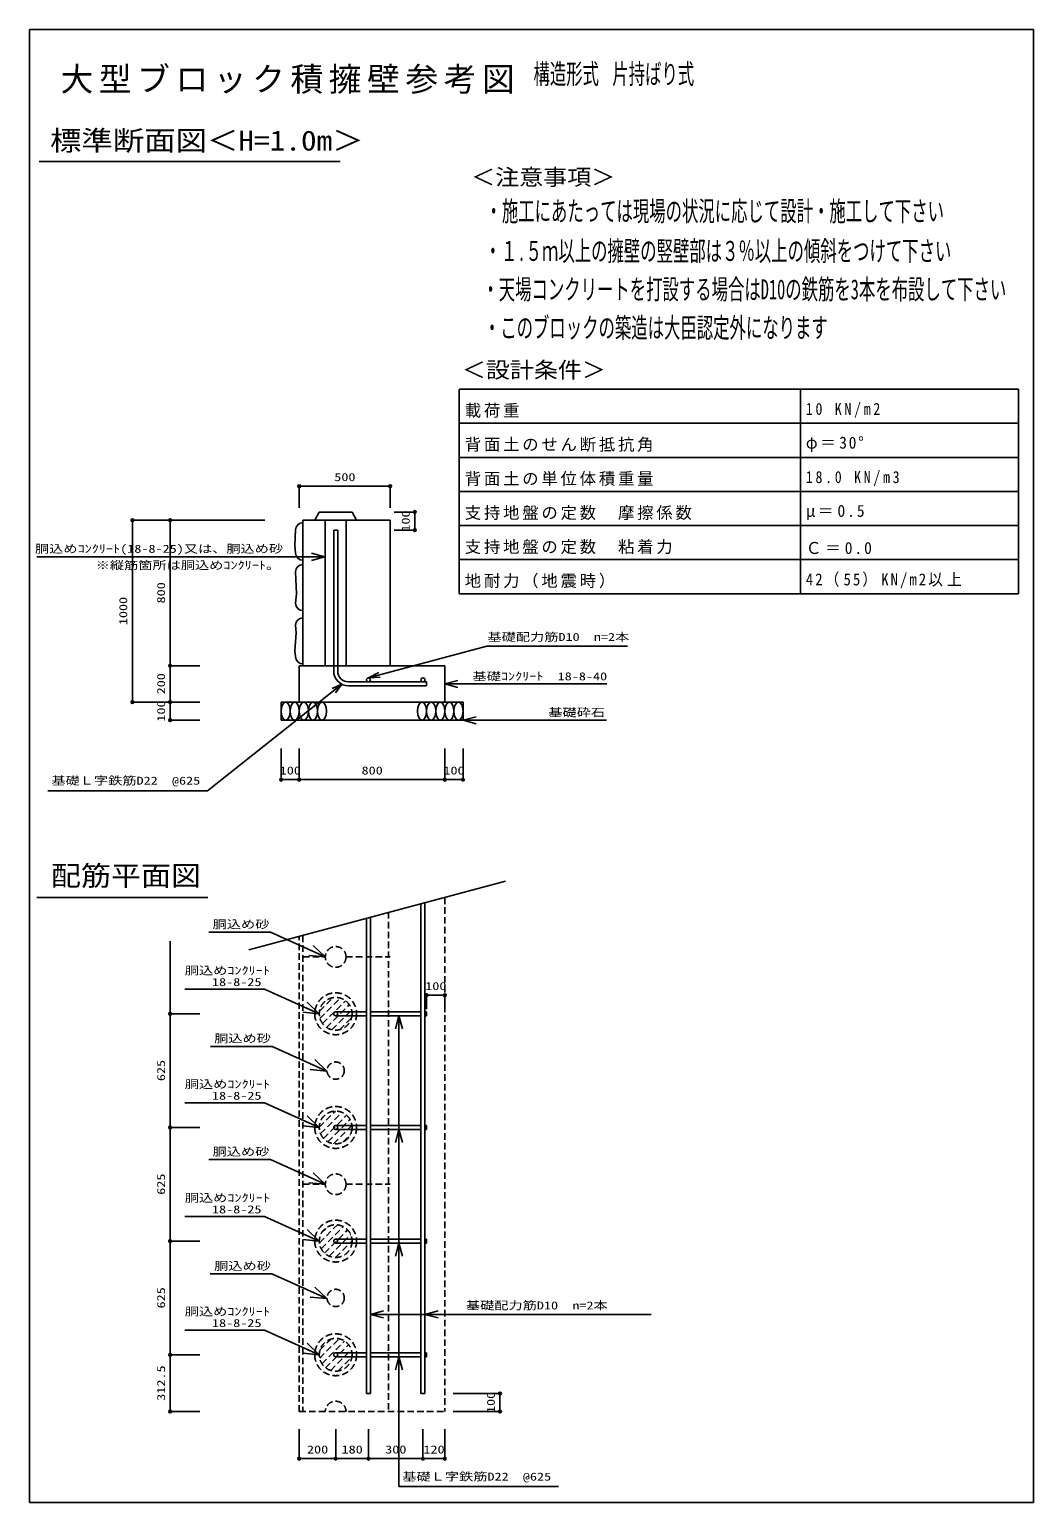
# Model space of a CAD drawing. Units: millimetres, scale not verified. Extents: x -8614 to 8906, y -8271 to 8409.
# Drawn here: x -2614 to 2906, y -8271 to -171 of the extents above; entities that cross this region are included whole.
import ezdxf
from ezdxf.enums import TextEntityAlignment as Align

# ---------------------------------------------------------------- set-up
doc = ezdxf.new("R2010")
doc.units = ezdxf.units.MM
doc.header["$LTSCALE"] = 30
doc.header["$PDMODE"] = 32
doc.header["$PDSIZE"] = 15
doc.linetypes.add('DASHED1', pattern=[1.8, 1.2, -0.6])
for name, color, linetype in [('0-1', 3, 'DASHED1'), ('0-2', 2, 'Continuous'), ('0-3', 7, 'Continuous'), ('F-0', 7, 'Continuous')]:
    doc.layers.add(name, color=color, linetype=linetype)
doc.styles.add('ＭＳ ゴシック', font='')
doc.styles.get('ＭＳ ゴシック').set_extended_font_data('MS Gothic')

msp = doc.modelspace()

# ---------------------------------------------------------------- linework, layer by layer
at = {"layer": '0-1', "linetype": 'Continuous'}
for p, q in [((-1020.38, -2824.85), (-1045.38, -2869.86)), ((-1020.38, -2824.85), (-840.38, -2824.85)), ((-840.38, -2824.85), (-815.38, -2869.86)), ((-1110.38, -2869.86), (-1110.38, -3669.86)), ((-1110.38, -2869.86), (-630.38, -2869.86)), ((-987.38, -2869.86), (-987.38, -3669.86)), ((-873.38, -2869.86), (-873.38, -3669.86)), ((-630.38, -2869.86), (-630.38, -3669.86)), ((-1150.38, -2923.59), (-1154.5, -3009.28)), ((-1154.5, -3009.28), (-1150.38, -3050.53)), ((-1150.38, -3153.16), (-1145.54, -3274.92)), ((-1145.54, -3274.92), (-1150.38, -3326.98)), ((-1150.38, -3446.63), (-1147.78, -3489.85)), ((-1147.78, -3489.85), (-1155.63, -3588.48)), ((-1155.63, -3588.48), (-1150.38, -3620.27)), ((-1130.38, -3669.86), (-330.38, -3669.86)), ((-1130.38, -3869.86), (-1130.38, -3669.86)), ((-330.38, -3869.86), (-330.38, -3669.86)), ((-1230.38, -3969.86), (-1230.38, -3869.86)), ((-1230.38, -3869.86), (-230.38, -3869.86)), ((-1407.41, -5232.99), (3.78, -4854.86))]:
    msp.add_line(p, q, dxfattribs=at)
at = {"layer": '0-1'}
for p, q in [((-330.38, -4944.4), (-330.38, -7771.48)), ((-639.38, -5024.78), (-639.38, -7771.48)), ((-1130.38, -7771.48), (-1130.38, -5158.76)), ((-1110.38, -5153.4), (-1110.38, -7771.48)), ((-1110.38, -5271.48), (-987.38, -5271.48)), ((-873.38, -5271.48), (-630.38, -5271.48)), ((-1019.24, -5569.7), (-944.67, -5495.12)), ((-1016.67, -5609.56), (-904.81, -5497.69)), ((-1002.51, -5637.82), (-876.55, -5511.86)), ((-980.8, -5658.54), (-855.83, -5533.57)), ((-951.34, -5671.51), (-842.86, -5563.02)), ((-908.76, -5671.35), (-843.02, -5605.61)), ((-1020.36, -6207.22), (-932.15, -6119)), ((-1013.71, -6242.99), (-896.37, -6125.65)), ((-997.37, -6269.08), (-870.28, -6141.99)), ((-973.73, -6287.86), (-851.51, -6165.64)), ((-941.71, -6298.27), (-841.1, -6197.66)), ((-890.85, -6289.84), (-849.53, -6248.51)), ((-1110.38, -6521.48), (-987.38, -6521.48)), ((-873.38, -6521.48), (-630.38, -6521.48)), ((-1019.91, -6843.16), (-921.2, -6744.45)), ((-1010.09, -6875.77), (-888.6, -6754.27)), ((-1008.54, -6789.37), (-975, -6755.82)), ((-991.73, -6899.83), (-864.53, -6772.63)), ((-966.07, -6916.6), (-847.76, -6798.29)), ((-931.03, -6923.98), (-840.38, -6833.34)), ((-1018.35, -7478), (-911.37, -7371.01)), ((-1016.87, -7434.09), (-955.27, -7372.49)), ((-1005.89, -7507.96), (-881.4, -7383.48)), ((-985.57, -7530.07), (-859.29, -7403.79)), ((-957.78, -7544.71), (-844.65, -7431.58)), ((-918.9, -7548.25), (-841.12, -7470.47)), ((-1130.38, -7771.48), (-330.38, -7771.48))]:
    msp.add_line(p, q, dxfattribs=at)
at = {"layer": '0-1', "linetype": 'Continuous'}
msp.add_lwpolyline([(-1230.38, -3969.86), (-230.38, -3969.86), (-230.38, -3869.86)], dxfattribs=at)
at = {"layer": '0-1'}
for centre, radius in [((-930.38, -5271.48), 57), ((-930.38, -5583.98), 115), ((-930.38, -5583.98), 90), ((-930.38, -5896.48), 47.5), ((-930.38, -6208.98), 115), ((-930.38, -6208.98), 90), ((-930.38, -6521.48), 57), ((-930.38, -6833.98), 115), ((-930.38, -6833.98), 90), ((-930.38, -7146.48), 47.5), ((-930.38, -7458.98), 115), ((-930.38, -7458.98), 90)]:
    msp.add_circle(centre, radius, dxfattribs=at)
at = {"layer": '0-1', "linetype": 'Continuous'}
for centre, start, end in [((-1110.38, -2923.59), 90, 180), ((-1110.38, -3050.53), 180, 270), ((-1110.38, -3153.16), 90, 180), ((-1110.38, -3326.98), 180, 270), ((-1110.38, -3446.63), 90, 180), ((-1110.38, -3620.27), 180, 270)]:
    msp.add_arc(centre, 40, start, end, dxfattribs=at)
at = {"layer": '0-1'}
msp.add_arc((-930.38, -7771.48), 57, 0, 180, dxfattribs=at)
at = {"layer": '0-1', "linetype": 'Continuous'}
for centre in [(-1205.38, -3919.86), (-1155.38, -3919.86), (-1105.38, -3919.86), (-1055.38, -3919.86), (-1005.38, -3919.86), (-455.38, -3919.86), (-405.38, -3919.86), (-355.38, -3919.86), (-305.38, -3919.86), (-255.38, -3919.86)]:
    msp.add_ellipse(centre, major_axis=(0, 50), ratio=0.5, dxfattribs=at)
at = {"layer": '0-2'}
for p, q in [((-941.38, -2924.85), (-941.38, -3698.86)), ((-919.38, -2924.85), (-941.38, -2924.85)), ((-919.38, -3698.86), (-919.38, -2924.85)), ((-859.38, -3780.86), (-430.38, -3780.86)), ((-461.38, -7671.48), (-461.38, -4979.5)), ((-439.38, -7671.48), (-439.38, -4973.6)), ((-761.38, -7671.48), (-761.38, -5057.47)), ((-930.38, -5572.98), (-761.38, -5572.98)), ((-739.38, -5572.98), (-461.38, -5572.98)), ((-439.38, -5572.98), (-430.38, -5572.98)), ((-430.38, -5594.98), (-430.38, -5572.98)), ((-930.38, -5594.98), (-761.38, -5594.98)), ((-739.38, -5594.98), (-461.38, -5594.98)), ((-439.38, -5594.98), (-430.38, -5594.98)), ((-930.38, -6197.98), (-761.38, -6197.98)), ((-930.38, -6219.98), (-761.38, -6219.98)), ((-739.38, -6197.98), (-461.38, -6197.98)), ((-739.38, -6219.98), (-461.38, -6219.98)), ((-439.38, -6197.98), (-430.38, -6197.98)), ((-439.38, -6219.98), (-430.38, -6219.98)), ((-430.38, -6219.98), (-430.38, -6197.98)), ((-930.38, -6822.98), (-761.38, -6822.98)), ((-930.38, -6844.98), (-761.38, -6844.98)), ((-739.38, -6822.98), (-461.38, -6822.98)), ((-739.38, -6844.98), (-461.38, -6844.98)), ((-439.38, -6822.98), (-430.38, -6822.98)), ((-439.38, -6844.98), (-430.38, -6844.98)), ((-430.38, -6844.98), (-430.38, -6822.98)), ((-930.38, -7447.98), (-761.38, -7447.98)), ((-739.38, -7447.98), (-461.38, -7447.98)), ((-439.38, -7447.98), (-430.38, -7447.98)), ((-430.38, -7469.98), (-430.38, -7447.98)), ((-930.38, -7469.98), (-761.38, -7469.98)), ((-739.38, -7469.98), (-461.38, -7469.98)), ((-439.38, -7469.98), (-430.38, -7469.98)), ((-461.38, -7671.48), (-439.38, -7671.48))]:
    msp.add_line(p, q, dxfattribs=at)
for points in [[(-859.38, -3758.86), (-430.38, -3758.86), (-430.38, -3780.86)], [(-761.38, -7671.48), (-739.38, -7671.48), (-739.38, -5051.58)]]:
    msp.add_lwpolyline(points, dxfattribs=at)
for centre in [(-750.38, -3747.86), (-450.38, -3747.86), (-930.38, -5583.98), (-930.38, -6208.98), (-930.38, -6833.98), (-930.38, -7458.98)]:
    msp.add_circle(centre, 11, dxfattribs=at)
for radius in [82, 60]:
    msp.add_arc((-859.38, -3698.86), radius, 180, 270, dxfattribs=at)
at = {"layer": '0-3', "color": 2}
for p, q in [((-2560.12, -897.37), (-905.74, -897.37)), ((-2573.25, -4944.13), (-1632.62, -4944.13))]:
    msp.add_line(p, q, dxfattribs=at)
at = {"layer": '0-3'}
for p, q in [((-630.38, -2683.08), (-1130.38, -2683.08)), ((-1130.38, -2683.08), (-1130.38, -2802.1)), ((-630.38, -2683.08), (-630.38, -2802.1)), ((-495.27, -2824.85), (-608.3, -2824.85)), ((-495.27, -2824.85), (-495.27, -2924.85)), ((-2048.1, -2869.86), (-1320.62, -2869.86)), ((-2048.1, -2869.86), (-2048.1, -3869.86)), ((-1840.13, -2869.86), (-1677.82, -2869.86)), ((-1840.13, -3969.86), (-1840.13, -2869.86)), ((-495.27, -2924.85), (-608.3, -2924.85)), ((-2573.32, -3071.46), (-990.81, -3071.46)), ((-990.81, -3071.46), (-1063.25, -3052.05)), ((-990.81, -3071.46), (-1063.25, -3090.87)), ((-750.38, -3736.86), (-99.72, -3562.51)), ((-99.72, -3562.51), (673.1, -3562.51)), ((-1840.13, -3669.86), (-1677.82, -3669.86)), ((-750.38, -3736.86), (-693.26, -3707.72)), ((-895.87, -3772.29), (-1634.31, -4357.2)), ((-895.87, -3772.29), (-949.58, -3795.96)), ((-895.87, -3772.29), (-931.2, -3819.16)), ((-750.38, -3736.86), (-686.35, -3733.53)), ((-330.38, -3769.86), (-257.93, -3750.45)), ((-330.38, -3769.86), (-257.93, -3789.27)), ((-330.38, -3769.86), (559.7, -3769.86)), ((-2048.1, -3869.86), (-1677.82, -3869.86)), ((-230.38, -3969.86), (-157.93, -3950.45)), ((-1840.13, -3969.86), (-1677.82, -3969.86)), ((-230.38, -3969.86), (558.1, -3969.86)), ((-230.38, -3969.86), (-157.93, -3989.27)), ((-1230.38, -4296.51), (-1230.38, -4124.51)), ((-1130.38, -4296.51), (-1130.38, -4124.51)), ((-330.38, -4296.51), (-330.38, -4124.51)), ((-230.38, -4296.51), (-230.38, -4124.51)), ((-2512.03, -4357.2), (-1634.31, -4357.2)), ((-1230.38, -4296.51), (-230.38, -4296.51)), ((-1288.92, -5135.59), (-1628.02, -5135.59)), ((-1840.13, -5185.52), (-1840.13, -7771.48)), ((-987.38, -5271.48), (-1078.8, -5263.23)), ((-1759.92, -5448.09), (-1321.92, -5448.09)), ((-1321.92, -5448.09), (-1020.38, -5583.98)), ((-430.38, -5481.85), (-330.38, -5481.85)), ((-430.38, -5481.85), (-430.38, -5559.08)), ((-330.38, -5481.85), (-330.38, -5559.08)), ((-1840.13, -5583.98), (-1677.82, -5583.98)), ((-1020.38, -5583.98), (-1111.8, -5575.73)), ((-1020.38, -5583.98), (-1087.11, -5520.96)), ((-582.84, -5594.98), (-602.25, -5667.43)), ((-582.84, -8184.07), (-582.84, -5594.98)), ((-582.84, -5594.98), (-563.43, -5667.43)), ((-1280.33, -5763.19), (-1619.43, -5763.19)), ((-1280.33, -5763.19), (-978.79, -5899.09)), ((-978.79, -5899.09), (-1070.21, -5890.84)), ((-978.79, -5899.09), (-1045.52, -5836.07)), ((-1759.92, -6073.09), (-1321.92, -6073.09)), ((-1840.13, -6208.98), (-1677.82, -6208.98)), ((-1020.38, -6208.98), (-1111.8, -6200.73)), ((-582.84, -6219.98), (-602.25, -6292.43)), ((-582.84, -6219.98), (-563.43, -6292.43)), ((-1288.92, -6385.59), (-1628.02, -6385.59)), ((-987.38, -6521.48), (-1078.8, -6513.23)), ((-1840.13, -6833.98), (-1677.82, -6833.98)), ((-1020.38, -6833.98), (-1111.8, -6825.73)), ((-582.84, -6844.98), (-602.25, -6917.43)), ((-582.84, -6844.98), (-563.43, -6917.43)), ((-1280.46, -7014.24), (-1619.55, -7014.24)), ((-978.91, -7150.14), (-1070.33, -7141.89)), ((-739.38, -7237.32), (-666.94, -7217.91)), ((-739.38, -7237.32), (-666.94, -7256.73)), ((-739.38, -7237.32), (803.74, -7237.32)), ((-439.38, -7237.32), (-366.94, -7217.91)), ((-439.38, -7237.32), (-366.94, -7256.73)), ((-1020.38, -7458.98), (-1111.8, -7450.73)), ((-1840.13, -7458.98), (-1677.82, -7458.98)), ((-582.84, -7469.98), (-602.25, -7542.43)), ((-582.84, -7469.98), (-563.43, -7542.43)), ((-27.05, -7671.48), (-284.15, -7671.48)), ((-27.05, -7771.48), (-27.05, -7671.48)), ((-1840.13, -7771.48), (-1677.82, -7771.48)), ((-27.05, -7771.48), (-284.15, -7771.48)), ((-1130.38, -8030.08), (-1130.38, -7867.71)), ((-930.38, -8030.08), (-930.38, -7867.71)), ((-750.38, -8030.08), (-750.38, -7867.71)), ((-450.38, -8030.08), (-450.38, -7867.71)), ((-330.38, -8030.08), (-330.38, -7867.71)), ((-1130.38, -8030.08), (-330.38, -8030.08)), ((-582.84, -8184.07), (294.87, -8184.07))]:
    msp.add_line(p, q, dxfattribs=at)
for points in [[(-1288.92, -5135.59), (-987.38, -5271.48), (-1054.11, -5208.46)], [(-1321.92, -6073.09), (-1020.38, -6208.98), (-1087.11, -6145.96)], [(-1288.92, -6385.59), (-987.38, -6521.48), (-1054.11, -6458.46)], [(-1759.92, -6698.09), (-1321.92, -6698.09), (-1020.38, -6833.98), (-1087.11, -6770.96)], [(-1280.46, -7014.24), (-978.91, -7150.14), (-1045.64, -7087.12)], [(-1759.92, -7323.09), (-1321.92, -7323.09), (-1020.38, -7458.98), (-1087.11, -7395.96)]]:
    msp.add_lwpolyline(points, dxfattribs=at)
for p in [(-1130.38, -2683.08), (-630.38, -2683.08), (-495.27, -2824.85), (-2048.1, -2869.86), (-1840.13, -2869.86), (-1840.13, -2869.86), (-495.27, -2924.85), (-1840.13, -3669.86), (-2048.1, -3869.86), (-1840.13, -3869.86), (-1840.13, -3969.86), (-1230.38, -4296.51), (-1130.38, -4296.51), (-330.38, -4296.51), (-230.38, -4296.51), (-430.38, -5481.85), (-330.38, -5481.85), (-1840.13, -5583.98), (-1840.13, -6208.98), (-1840.13, -6833.98), (-1840.13, -7458.98), (-27.05, -7671.48), (-1840.13, -7771.48), (-27.05, -7771.48), (-1130.38, -8030.08), (-930.38, -8030.08), (-750.38, -8030.08), (-450.38, -8030.08), (-330.38, -8030.08)]:
    msp.add_point(p, dxfattribs=at)
at = {"layer": 'F-0', "color": 2}
for p, q in [((-2613.8, -171.48), (-2613.8, -8271.48)), ((2906.2, -171.48), (-2613.8, -171.48)), ((2906.2, -171.48), (2906.2, -8271.48)), ((-2613.8, -8271.48), (2906.2, -8271.48))]:
    msp.add_line(p, q, dxfattribs=at)
at = {"layer": 'F-0'}
for p, q in [((-250.58, -3274.31), (-250.58, -2149.31)), ((-250.58, -2149.31), (2824.42, -2149.31)), ((1624.42, -3274.31), (1624.42, -2149.31)), ((2824.42, -3274.31), (2824.42, -2149.31)), ((-250.58, -2336.81), (2824.42, -2336.81)), ((-250.58, -2524.31), (2824.42, -2524.31)), ((-250.58, -2711.81), (2824.42, -2711.81)), ((-250.58, -2899.31), (2824.42, -2899.31)), ((-250.58, -3086.81), (2824.42, -3086.81)), ((-250.58, -3274.31), (2824.42, -3274.31))]:
    msp.add_line(p, q, dxfattribs=at)

# ---------------------------------------------------------------- texts
at = {"layer": '0-3', "color": 3, "style": 'ＭＳ ゴシック'}
for s, width, p in [('標準断面図＜H=1.0m＞', 1.15, (-2500.73, -870.38)), ('配筋平面図', 1.1, (-2495.96, -4912.74))]:
    msp.add_text(s, height=110, dxfattribs=dict(at, width=width)).set_placement(p, align=Align.BOTTOM_LEFT)
at = {"layer": '0-3', "style": 'ＭＳ ゴシック', "width": 1.3}
for s, p in [('500', (-938.13, -2668.08)), ('胴込めｺﾝｸﾘｰﾄ(18-8-25)又は、胴込め砂', (-2583.27, -3062.34)), ('※縦筋箇所は胴込めｺﾝｸﾘｰﾄ。', (-2249.65, -3152.95)), ('基礎配力筋D10\u3000n=2本', (-95.81, -3547.22)), ('基礎ｺﾝｸﾘｰﾄ\u300018-8-40', (-178.11, -3763.56)), ('基礎砕石', (238.65, -3962.47)), ('基礎Ｌ字鉄筋D22\u3000@625', (-2493.25, -4337.32)), ('100', (-1238.13, -4281.51)), ('800', (-788.13, -4281.51)), ('100', (-338.13, -4281.51)), ('胴込め砂', (-1606.79, -5127.23)), ('胴込めｺﾝｸﾘｰﾄ', (-1759.87, -5381.47)), ('18-8-25', (-1610.43, -5444.74)), ('100', (-438.13, -5466.85)), ('胴込め砂', (-1598.2, -5754.83)), ('胴込めｺﾝｸﾘｰﾄ', (-1759.87, -6006.47)), ('18-8-25', (-1610.43, -6069.74)), ('胴込め砂', (-1606.79, -6377.23)), ('胴込めｺﾝｸﾘｰﾄ', (-1759.87, -6631.47)), ('18-8-25', (-1610.43, -6694.74)), ('胴込め砂', (-1598.32, -7005.88)), ('胴込めｺﾝｸﾘｰﾄ', (-1759.87, -7256.47)), ('基礎配力筋D10\u3000n=2本', (-214.32, -7223.13)), ('18-8-25', (-1610.43, -7319.74)), ('200', (-1088.13, -8015.08)), ('180', (-898.13, -8015.08)), ('300', (-658.13, -8015.08)), ('120', (-448.13, -8015.08)), ('基礎Ｌ字鉄筋D22\u3000@625', (-564.06, -8164.19))]:
    msp.add_text(s, height=43.99, dxfattribs=at).set_placement(p, align=Align.BOTTOM_LEFT)
for s, p in [('100', (-510.27, -2932.6)), ('800', (-1855.13, -3327.61)), ('1000', (-2063.1, -3447.11)), ('200', (-1855.13, -3827.61)), ('100', (-1855.13, -3977.61)), ('625', (-1855.13, -5954.23)), ('625', (-1855.13, -6579.23)), ('625', (-1855.13, -7204.23)), ('312.5', (-1855.13, -7711.98)), ('100', (-42.05, -7779.23))]:
    msp.add_text(s, height=43.99, rotation=90, dxfattribs=at).set_placement(p, align=Align.BOTTOM_LEFT)
at = {"layer": 'F-0', "style": 'ＭＳ ゴシック', "width": 0.6}
for s, p in [('構造形式', (156.9, -503.87)), ('片持ばり式', (590.61, -503.87)), ('・施工にあたっては現場の状況に応じて設計・施工して下さい', (-106.77, -1258.39)), ('・１.５ｍ以上の擁壁の竪壁部は３％以上の傾斜をつけて下さい', (-111.23, -1477.23)), ('・天場コンクリートを打設する場合はD10の鉄筋を3本を布設して下さい', (-123.9, -1688.35)), ('・このブロックの築造は大臣認定外になります', (-115.45, -1899.48))]:
    msp.add_text(s, height=110, dxfattribs=at).set_placement(p, align=Align.BOTTOM_LEFT)
at = {"layer": 'F-0', "color": 2, "style": 'ＭＳ ゴシック', "width": 1.1}
for s, p in [('＜注意事項＞', (-185.63, -1053.74)), ('＜設計条件＞', (-236.67, -2113.85))]:
    msp.add_text(s, height=87.98, dxfattribs=at).set_placement(p, align=Align.BOTTOM_LEFT)
at = {"layer": 'F-0', "color": 3, "insert": (-2443.02, -525.9), "char_height": 132, "attachment_point": 7, "style": 'ＭＳ ゴシック'}
msp.add_mtext('\\T1.17;大型ブロック積擁壁参考図', dxfattribs=at)
at = {"layer": 'F-0', "char_height": 65.98, "attachment_point": 7, "style": 'ＭＳ ゴシック'}
for s, insert in [('\\T1.17;載荷重', (-220.58, -2306.81)), ('\\T1.39;\\W0.85;10\\~KN/m2', (1654.42, -2306.81)), ('\\T1.17;背面土のせん断抵抗角', (-220.58, -2494.31)), ('\\T1.22;\\W0.95;φ＝30°', (1654.42, -2494.31)), ('\\T1.17;背面土の単位体積重量', (-220.58, -2681.81)), ('\\T1.39;\\W0.85;18.0\\~KN/m3', (1654.42, -2681.81)), ('\\T1.17;支持地盤の定数\u3000摩擦係数', (-220.58, -2869.31)), ('\\T1.25;\\W0.95;μ＝0.5', (1654.42, -2869.31)), ('\\T1.17;支持地盤の定数\u3000粘着力', (-220.58, -3056.81)), ('\\T1.25;\\W0.95;Ｃ＝0.0', (1654.42, -3056.81)), ('\\T1.17;地耐力（地震時）', (-220.58, -3244.31)), ('\\T1.28;\\W0.9;42（55）KN/m2以上', (1654.42, -3244.31))]:
    msp.add_mtext(s, dxfattribs=dict(at, insert=insert))

doc.saveas('drawing.dxf')
